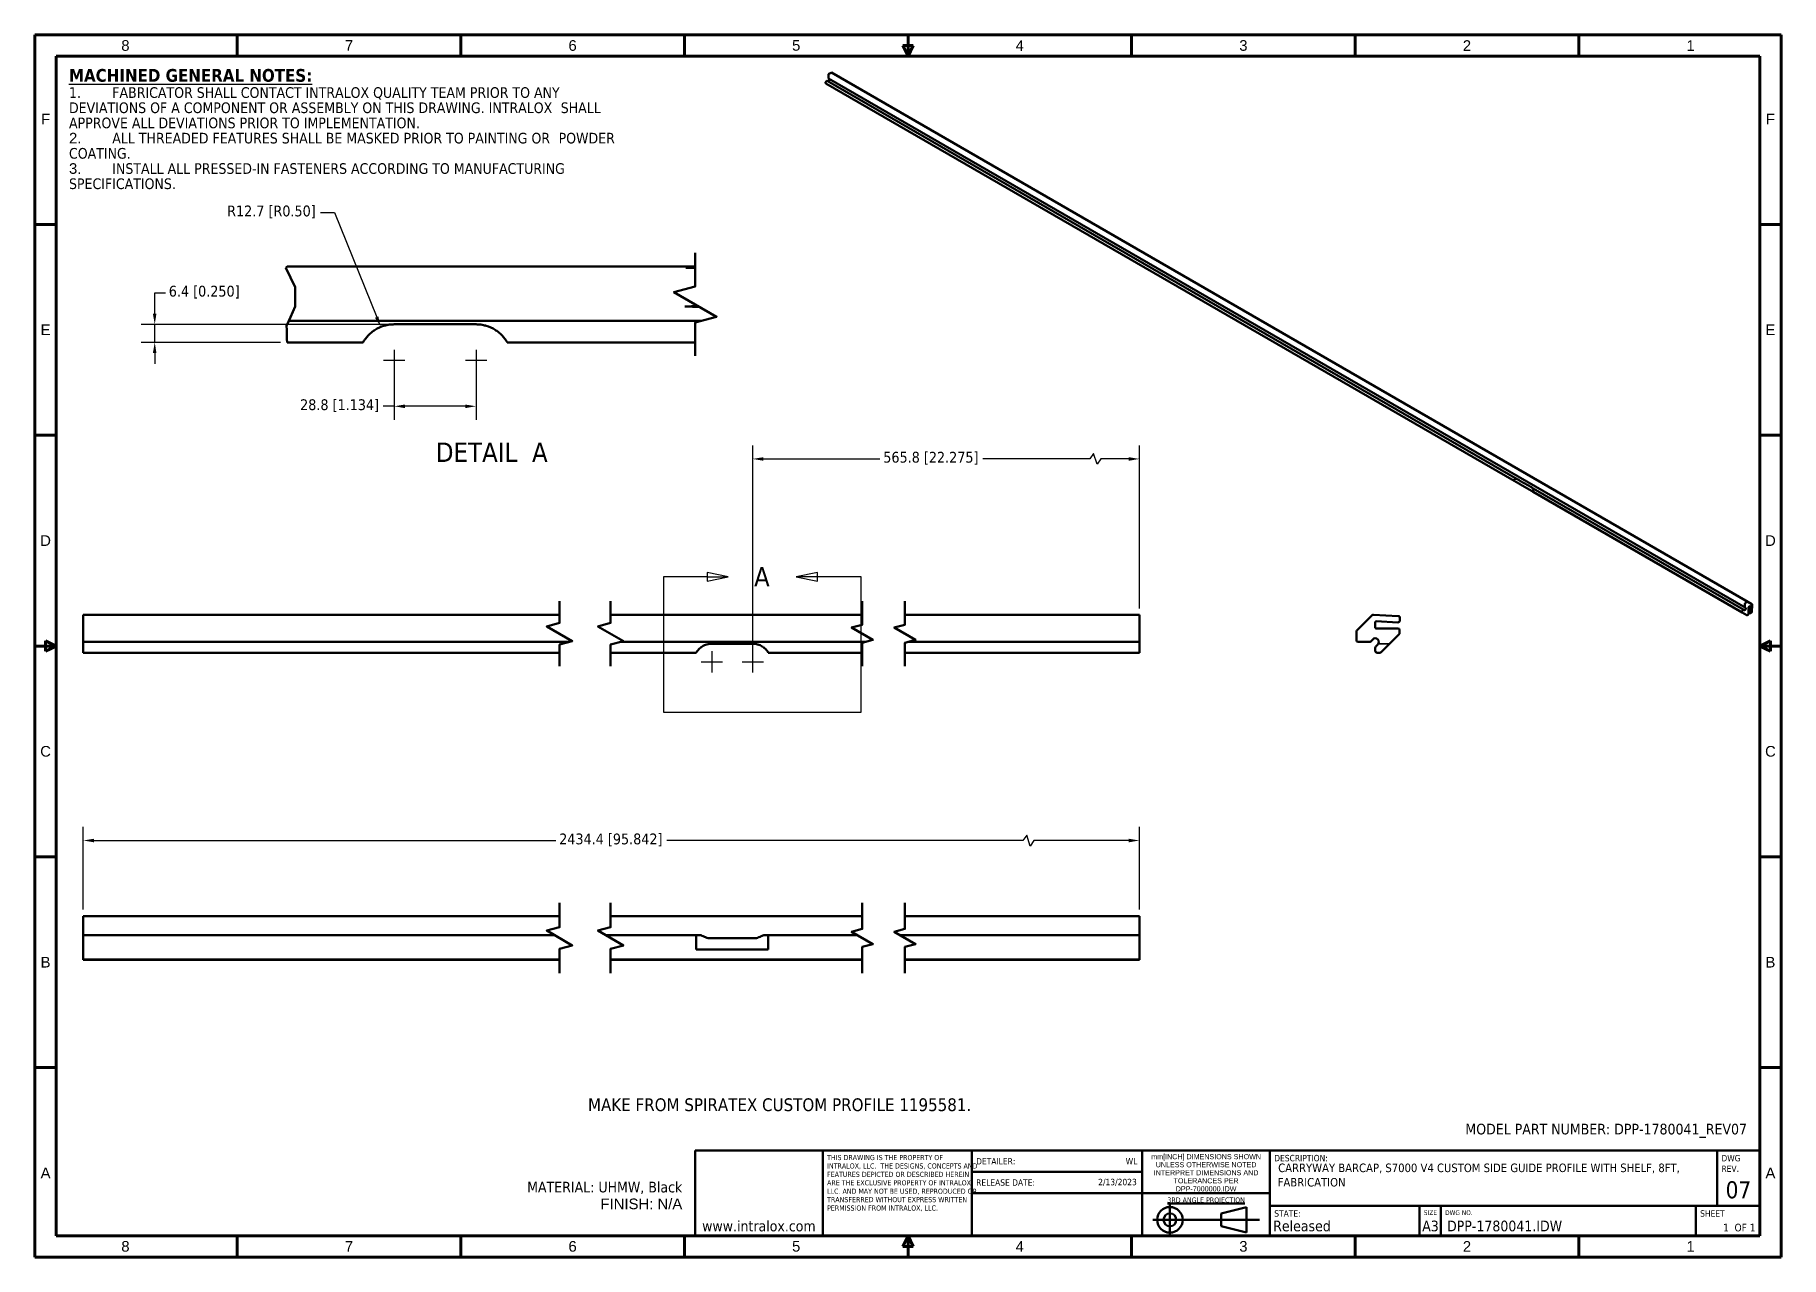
# Model space of a CAD drawing. Header units: millimetres. Extents: x 15 to 1245, y 15 to 876.
import ezdxf

# ---------------------------------------------------------------- set-up
doc = ezdxf.new("R2010")
doc.units = ezdxf.units.MM
doc.header["$LTSCALE"] = 3
for name, color, linetype, lineweight in [('Border (ISO)', 7, 'Continuous', 70), ('Break Line (ISO)', 7, 'Continuous', 50), ('Center Mark (ISO)', 7, 'Continuous', 25), ('Detail Boundary (ISO)', 7, 'Continuous', 25), ('Dimension (ISO)', 7, 'Continuous', 25), ('Hidden (ISO)', 7, 'Continuous', 35), ('Symbol (ISO)', 7, 'Continuous', 25), ('Title (ISO)', 7, 'Continuous', 50), ('Visible (ISO)', 7, 'Continuous', 50)]:
    doc.layers.add(name, color=color, linetype=linetype, lineweight=lineweight)
doc.styles.add('ILOX Border Text (2.5)', font='arial.ttf')
doc.styles.add('Label Text (ANSI)', font='tahoma.ttf')
doc.styles.add('Note Text (ANSI)', font='tahoma.ttf')
doc.styles.add('Note Text (ISO)', font='tahoma.ttf')
doc.styles.add('Text Style209', font='tahoma.ttf')
doc.styles.add('Text Style223', font='tahoma.ttf')
doc.styles.add('Text Style230', font='tahoma.ttf')
doc.styles.add('Text Style231', font='tahoma.ttf')
doc.dimstyles.new('INTRALOX x.x [x.xx] mm-inch', dxfattribs={"dimscale": 3, "dimtxt": 2.54, "dimasz": 2.5, "dimexe": 3.175, "dimexo": 1.5875, "dimgap": 0.8, "dimtad": 0, "dimtih": 1, "dimtoh": 1, "dimdec": 1, "dimrnd": 1e-08, "dimzin": 0, "dimdsep": 46, "dimtxsty": 'Note Text (ANSI)', "dimcen": 0.09, "dimdle": 10, "dimclrd": 256, "dimclre": 256, "dimclrt": 256, "dimadec": 0, "dimazin": 0, "dimtfac": 1.2, "dimtmove": 0, "dimatfit": 3, "dimfxl": 1, "dimtolj": 1, "dimtzin": 0, "dimlwd": -1, "dimlwe": -1, "dimarcsym": 0})
doc.dimstyles.new('INTRALOX x.xx [x.xxx] mm-inch', dxfattribs={"dimscale": 3, "dimtxt": 2.54, "dimasz": 2.5, "dimexe": 3.175, "dimexo": 1.5875, "dimgap": 0.8, "dimtad": 0, "dimtih": 1, "dimtoh": 1, "dimdec": 1, "dimrnd": 1e-08, "dimdsep": 46, "dimtxsty": 'Note Text (ANSI)', "dimcen": 0.09, "dimdle": 17.78, "dimclrd": 256, "dimclre": 256, "dimclrt": 256, "dimadec": 0, "dimazin": 0, "dimtfac": 1.2, "dimtmove": 0, "dimatfit": 3, "dimfxl": 1, "dimtolj": 1, "dimtzin": 0, "dimlwd": -1, "dimlwe": -1, "dimarcsym": 0})

# ---------------------------------------------------------------- blocks, each defined once
blk = doc.blocks.new('*D28')
at = {"layer": 'Defpoints', "color": 0, "transparency": 16777216}
for p in [(49.1, 308.5), (49.1, 255.1), (793, 255.1)]:
    blk.add_point(p, dxfattribs=at)
at = {"layer": 'Dimension (ISO)', "transparency": 16777216}
for p, q in [((49.1, 259.9), (49.1, 318)), ((56.6, 308.5), (381.9, 308.5)), ((711, 308.5), (460.2, 308.5)), ((713.6, 312.3), (711, 308.5)), ((716.1, 304.6), (713.6, 312.3)), ((718.6, 308.5), (716.1, 304.6)), ((785.5, 308.5), (718.6, 308.5)), ((793, 259.9), (793, 318))]:
    blk.add_line(p, q, dxfattribs=at)
for points in [[(56.6, 309.7), (56.6, 307.2), (49.1, 308.5)], [(785.5, 309.7), (785.5, 307.2), (793, 308.5)]]:
    blk.add_solid(points, dxfattribs=at)
at = {"layer": 'Dimension (ISO)', "transparency": 16777216, "insert": (384.3, 313.4), "char_height": 7.62, "attachment_point": 1, "style": 'Note Text (ANSI)'}
blk.add_mtext('\\A1;2434.4 [95.842]', dxfattribs=at)
blk = doc.blocks.new('*D29')
at = {"layer": 'Defpoints', "color": 0, "transparency": 16777216}
for p in [(520.6, 577.3), (793, 467.1), (520.6, 434.4)]:
    blk.add_point(p, dxfattribs=at)
at = {"layer": 'Dimension (ISO)', "transparency": 16777216}
for p, q in [((520.6, 439.2), (520.6, 586.8)), ((760.7, 581.1), (758.2, 577.3)), ((763.3, 573.5), (760.7, 581.1)), ((793, 471.9), (793, 586.8)), ((528.1, 577.3), (610.2, 577.3)), ((758.2, 577.3), (682.7, 577.3)), ((765.8, 577.3), (763.3, 573.5)), ((785.5, 577.3), (765.8, 577.3))]:
    blk.add_line(p, q, dxfattribs=at)
for points in [[(528.1, 578.5), (528.1, 576), (520.6, 577.3)], [(785.5, 578.5), (785.5, 576), (793, 577.3)]]:
    blk.add_solid(points, dxfattribs=at)
at = {"layer": 'Dimension (ISO)', "transparency": 16777216, "insert": (612.6, 582.3), "char_height": 7.62, "attachment_point": 1, "style": 'Note Text (ANSI)'}
blk.add_mtext('\\A1;565.8 [22.275]', dxfattribs=at)
blk = doc.blocks.new('2dDetail0')
at = {"layer": 'Detail Boundary (ISO)', "linetype": 'Continuous'}
for p, q in [((167.81, 164.76), (162.81, 165.76)), ((162.81, 165.76), (162.81, 163.76)), ((162.81, 164.76), (167.81, 164.76)), ((162.81, 163.76), (167.81, 164.76)), ((188.77, 165.76), (183.77, 164.76)), ((188.77, 164.76), (183.77, 164.76)), ((183.77, 164.76), (188.77, 163.76)), ((188.77, 163.76), (188.77, 165.76))]:
    blk.add_line(p, q, dxfattribs=at)
at = {"layer": 'Detail Boundary (ISO)', "flags": 128}
blk.add_lwpolyline([(162.81, 164.76), (152.6, 164.76), (152.6, 132.97), (198.98, 132.97), (198.98, 164.76), (188.77, 164.76)], dxfattribs=at)
at = {"layer": 'Detail Boundary (ISO)', "linetype": 'Continuous', "flags": 128}
for points in [[(162.81, 163.76), (167.81, 164.76), (162.81, 165.76), (162.81, 163.76)], [(188.77, 165.76), (183.77, 164.76), (188.77, 163.76), (188.77, 165.76)]]:
    blk.add_lwpolyline(points, dxfattribs=at)
at = {"layer": 'Detail Boundary (ISO)'}
for points in [[(162.81, 163.76), (167.81, 164.76), (162.81, 165.76), (162.81, 163.76)], [(188.77, 165.76), (183.77, 164.76), (188.77, 163.76), (188.77, 165.76)]]:
    blk.add_solid(points, dxfattribs=at)
at = {"layer": 'Detail Boundary (ISO)', "insert": (173.85, 162.48), "char_height": 4.57, "attachment_point": 7, "style": 'Label Text (ANSI)'}
blk.add_mtext('A', dxfattribs=at)
blk = doc.blocks.new('*D31')
at = {"layer": 'Defpoints', "color": 0, "transparency": 16777216}
for p in [(268.1, 646.7), (325.7, 646.7), (268.1, 614.4)]:
    blk.add_point(p, dxfattribs=at)
at = {"layer": 'Dimension (ISO)', "transparency": 16777216}
for p, q in [((268.1, 642), (268.1, 604.8)), ((325.7, 642), (325.7, 604.8)), ((268.1, 614.4), (260.4, 614.4)), ((318.2, 614.4), (275.6, 614.4))]:
    blk.add_line(p, q, dxfattribs=at)
for points in [[(275.6, 615.6), (275.6, 613.1), (268.1, 614.4)], [(318.2, 615.6), (318.2, 613.1), (325.7, 614.4)]]:
    blk.add_solid(points, dxfattribs=at)
at = {"layer": 'Dimension (ISO)', "transparency": 16777216, "insert": (201.8, 619.3), "char_height": 7.62, "attachment_point": 1, "style": 'Note Text (ANSI)'}
blk.add_mtext('\\A1;28.8 [1.134]', dxfattribs=at)
blk = doc.blocks.new('*D32')
at = {"layer": 'Defpoints', "color": 0, "transparency": 16777216}
for p in [(268.1, 672.1), (99.4, 659.4), (192.6, 659.4)]:
    blk.add_point(p, dxfattribs=at)
at = {"layer": 'Dimension (ISO)', "transparency": 16777216}
for p, q in [((99.4, 679.6), (99.4, 694.3)), ((99.4, 694.3), (106.9, 694.3)), ((263.3, 672.1), (89.9, 672.1)), ((99.4, 659.4), (99.4, 672.1)), ((187.9, 659.4), (89.9, 659.4)), ((99.4, 651.9), (99.4, 644.4))]:
    blk.add_line(p, q, dxfattribs=at)
for points in [[(98.1, 679.6), (100.6, 679.6), (99.4, 672.1)], [(98.1, 651.9), (100.6, 651.9), (99.4, 659.4)]]:
    blk.add_solid(points, dxfattribs=at)
at = {"layer": 'Dimension (ISO)', "transparency": 16777216, "insert": (109.3, 699.3), "char_height": 7.62, "attachment_point": 1, "style": 'Note Text (ANSI)'}
blk.add_mtext('\\A1;6.4 [0.250]', dxfattribs=at)
blk = doc.blocks.new('*D33')
at = {"layer": 'Defpoints', "color": 0, "transparency": 16777216}
for p in [(258.6, 670.3), (268.1, 646.7)]:
    blk.add_point(p, dxfattribs=at)
at = {"layer": 'Dimension (ISO)', "transparency": 16777216}
for p, q in [((216.2, 750.8), (226, 750.8)), ((226, 750.8), (255.8, 677.2))]:
    blk.add_line(p, q, dxfattribs=at)
blk.add_solid([(256.9, 677.7), (254.6, 676.7), (258.6, 670.3)], dxfattribs=at)
at = {"layer": 'Dimension (ISO)', "transparency": 16777216, "insert": (150.4, 755.8), "char_height": 7.62, "attachment_point": 1, "style": 'Note Text (ANSI)'}
blk.add_mtext('\\A1;R12.7 [R0.50]', dxfattribs=at)
blk = doc.blocks.new('Borders ILOX - A3')
at = {"layer": 'Border (ISO)'}
for p, q in [((5, 292), (415, 292)), ((5, 292), (5, 5)), ((52.5, 287), (52.5, 292)), ((105, 287), (105, 292)), ((157.5, 287), (157.5, 292)), ((210, 287), (210, 292)), ((262.5, 287), (262.5, 292)), ((315, 287), (315, 292)), ((367.5, 287), (367.5, 292)), ((415, 292), (415, 5)), ((10, 287), (410, 287)), ((208.75, 289.5), (211.25, 289.5)), ((210, 287), (208.75, 289.5)), ((210, 287), (211.25, 289.5)), ((410, 287), (410, 10)), ((10, 287), (10, 10)), ((10, 247.5), (5, 247.5)), ((410, 247.5), (415, 247.5)), ((10, 198), (5, 198)), ((410, 198), (415, 198)), ((10, 148.5), (5, 148.5)), ((7.5, 147.25), (7.5, 149.75)), ((10, 148.5), (7.5, 149.75)), ((10, 148.5), (7.5, 147.25)), ((410, 148.5), (412.5, 149.75)), ((410, 148.5), (415, 148.5)), ((410, 148.5), (412.5, 147.25)), ((412.5, 149.75), (412.5, 147.25)), ((10, 99), (5, 99)), ((410, 99), (415, 99)), ((10, 49.5), (5, 49.5)), ((410, 49.5), (415, 49.5)), ((10, 10), (410, 10)), ((52.5, 10), (52.5, 5)), ((105, 10), (105, 5)), ((157.5, 10), (157.5, 5)), ((210, 10), (208.75, 7.5)), ((210, 10), (210, 5)), ((210, 10), (211.25, 7.5)), ((262.5, 10), (262.5, 5)), ((315, 10), (315, 5)), ((367.5, 10), (367.5, 5)), ((5, 5), (415, 5)), ((211.25, 7.5), (208.75, 7.5))]:
    blk.add_line(p, q, dxfattribs=at)
at = {"layer": 'Symbol (ISO)', "char_height": 2.5, "attachment_point": 5, "style": 'ILOX Border Text (2.5)'}
for s, insert in [('8', (26.25, 289.5)), ('7', (78.75, 289.52)), ('6', (131.25, 289.5)), ('5', (183.75, 289.52)), ('4', (236.25, 289.5)), ('3', (288.75, 289.5)), ('2', (341.25, 289.5)), ('1', (393.75, 289.5)), ('\\fArial|b0|i0;F', (7.5, 272.25)), ('\\fArial|b0|i0;F', (412.5, 272.25)), ('\\fArial|b0|i0;E', (7.5, 222.75)), ('\\fArial|b0|i0;E', (412.5, 222.75)), ('\\fArial|b0|i0;D', (7.5, 173.25)), ('\\fArial|b0|i0;D', (412.5, 173.25)), ('\\fArial|b0|i0;C', (7.5, 123.75)), ('\\fArial|b0|i0;C', (412.5, 123.75)), ('\\fArial|b0|i0;B', (7.5, 74.25)), ('\\fArial|b0|i0;B', (412.5, 74.25)), ('\\fArial|b0|i0;A', (7.5, 24.75)), ('\\fArial|b0|i0;A', (412.5, 24.75)), ('8', (26.25, 7.5)), ('7', (78.75, 7.52)), ('6', (131.25, 7.5)), ('5', (183.75, 7.52)), ('4', (236.25, 7.5)), ('3', (288.75, 7.5)), ('2', (341.25, 7.5)), ('1', (393.75, 7.5))]:
    blk.add_mtext(s, dxfattribs=dict(at, insert=insert))
blk = doc.blocks.new('Title Blocks ILOX - A3 Fab')
at = {"layer": 'Title (ISO)'}
for p, q in [((154.94, 48.57), (404.94, 48.57)), ((154.94, 48.57), (154.94, 28.57)), ((184.94, 48.57), (184.94, 28.57)), ((219.94, 48.57), (219.94, 28.57)), ((259.94, 48.57), (259.94, 28.57)), ((289.94, 48.57), (289.94, 28.57)), ((394.94, 48.57), (394.94, 35.57)), ((404.94, 48.57), (404.94, 28.57)), ((219.94, 43.57), (259.94, 43.57)), ((219.94, 38.57), (259.94, 38.57)), ((259.94, 38.57), (289.94, 38.57)), ((278.44, 33.82), (284.44, 35.32)), ((278.44, 30.82), (278.44, 33.82)), ((284.44, 35.32), (284.44, 29.32)), ((289.94, 35.57), (404.94, 35.57)), ((325.05, 35.57), (325.05, 28.57)), ((330.05, 35.57), (330.05, 28.57)), ((389.94, 35.57), (389.94, 28.57)), ((284.44, 29.32), (278.44, 30.82)), ((154.94, 28.57), (404.94, 28.57))]:
    blk.add_line(p, q, dxfattribs=at)
at = {"layer": 'Title (ISO)', "linetype": 'Continuous'}
for p, q in [((266.44, 35.82), (266.44, 28.82)), ((262.44, 32.32), (287.44, 32.32))]:
    blk.add_line(p, q, dxfattribs=at)
at = {"layer": 'Title (ISO)'}
for radius in [3, 1.5]:
    blk.add_circle((266.44, 32.32), radius, dxfattribs=at)
at = {"layer": 'Title (ISO)', "char_height": 1.2}
for s, insert, width, attachment_point, line_spacing_factor, style in [('\\fTahoma|b0|i0;\\H1.2000;THIS DRAWING IS THE PROPERTY OF INTRALOX, LLC.  THE DESIGNS, CONCEPTS AND FEATURES DEPICTED OR DESCRIBED HEREIN ARE THE EXCLUSIVE PROPERTY OF INTRALOX, LLC. AND MAY NOT BE USED, REPRODUCED OR TRANSFERRED WITHOUT EXPRESS WRITTEN PERMISSION FROM INTRALOX, LLC.', (185.94, 47.55), 33.6498, 1, 0.987884, 'Note Text (ISO)'), ('\\fArial|b0|i0;\\H1.2000;mm[INCH] DIMENSIONS SHOWN\\P\\fArial|b0|i0;\\H1.2000;UNLESS OTHERWISE NOTED INTERPRET DIMENSIONS AND TOLERANCES PER\\fTahoma|b0|i0;\\H1.2000;\\P\\fArial|b0|i0;\\H1.2000;DPP-7000000.IDW', (274.94, 43.37), 31.3085, 5, 0.944221, 'Note Text (ANSI)')]:
    blk.add_mtext(s, dxfattribs=dict(at, insert=insert, width=width, attachment_point=attachment_point, line_spacing_factor=line_spacing_factor, style=style))
at = {"layer": 'Title (ISO)', "style": 'Note Text (ISO)'}
for s, insert, char_height, attachment_point in [('\\fTahoma|b0|i0;\\H1.5000;DETAILER:', (220.94, 46.07), 1.5, 4), ('\\fTahoma|b0|i0;\\H1.5000;DESCRIPTION:', (290.94, 47.57), 1.5, 1), ('\\fTahoma|b0|i0;\\H1.5000;RELEASE DATE:', (220.94, 41.07), 1.5, 4), ('\\fTahoma|b0|i0;\\H1.2000;\\L3RD ANGLE PROJECTION', (274.94, 37.57), 1.2, 2), ('\\fTahoma|b0|i0;\\H1.1176;SIZE', (326.05, 34.57), 1.1176, 1), ('\\fTahoma|b0|i0;\\H1.1176;DWG NO.', (331.05, 34.57), 1.1176, 1), ('\\fTahoma|b0|i0;\\H1.5000;SHEET', (390.94, 34.57), 1.5, 1), ('\\fTahoma|b0|i0;\\H2.5000;www.intralox.com', (169.94, 29.57), 2.5, 8), ('\\fTahoma|b0|i0;\\H1.8000;1  OF 1 ', (403.94, 29.57), 1.8, 9)]:
    blk.add_mtext(s, dxfattribs=dict(at, insert=insert, char_height=char_height, attachment_point=attachment_point))
at = {"layer": 'Title (ISO)', "insert": (395.94, 47.55), "char_height": 1.5, "attachment_point": 1, "line_spacing_factor": 0.987884, "style": 'Note Text (ISO)'}
blk.add_mtext('\\fTahoma|b0|i0;\\H1.5000;DWG\\P\\fTahoma|b0|i0;\\H1.5000;REV.', dxfattribs=at)
at = {"layer": 'Title (ISO)', "insert": (290.94, 34.57), "char_height": 1.5, "width": 6.6819, "attachment_point": 1, "style": 'Note Text (ISO)'}
blk.add_mtext('\\fTahoma|b0|i0;\\H1.5000;STATE:', dxfattribs=at)
at = {"layer": 'Title (ISO)'}
for tag, p, height, style in [('AUTHOR_001', (256.06, 45.32), 1.5, 'Text Style230'), ('DESCRIPTION_001', (291.86, 43.53), 2, 'Text Style223'), ('SavedDate_001', (249.6, 40.45), 1.5, 'Text Style230'), ('DESCRIPTION_002', (291.74, 40.15), 2, 'Text Style223'), ('PTC_WM_REVISION_001', (396.93, 37.38), 4, 'Text Style231'), ('PTC_WM_LIFECYCLE_STATE_001', (290.69, 29.63), 2.5, 'Text Style209'), ('Sheet_Size_001', (325.68, 29.63), 2.5, 'Text Style209'), ('PART_NUMBER_001', (331.51, 29.63), 2.5, 'Text Style209')]:
    blk.add_attdef(tag, p, '', height=height, dxfattribs=dict(at, style=style))
blk = doc.blocks.new('FAB_MACHINED_NOTES')
at = {"layer": 'Symbol (ISO)', "insert": (3, -3), "char_height": 2.54, "width": 129.3404, "attachment_point": 1, "line_spacing_factor": 0.856247, "style": 'Note Text (ISO)'}
blk.add_mtext('{\\fTahoma|b1|i0|c0|p34;\\H1.1811x;\\LMACHINED GENERAL NOTES:  \\l\\P\\fTahoma|b0|i0|c0|p34;\\H0.83333x;1.^IFABRICATOR SHALL CONTACT INTRALOX QUALITY TEAM PRIOR TO ANY \\H1.2488x; \\H0.80077x;DEVIATIONS OF A COMPONENT OR ASSEMBLY ON THIS DRAWING. INTRALOX \\H1.12424x; \\H0.88949x;SHALL APPROVE ALL DEVIATIONS PRIOR TO IMPLEMENTATION.\\H1.14188x; \\H0.87575x;\\P\\fArial|b0|i0|c0|p34;2.^I\\fTahoma|b0|i0|c0|p34;ALL THREADED FEATURES SHALL BE MASKED PRIOR TO PAINTING OR \\H1.13938x; \\H0.87767x;POWDER COATING.\\fArial|b0|i0|c0|p34;\\H1.13974x; \\H0.87739x;\\P3.^I\\fTahoma|b0|i0|c0|p34;INSTALL ALL PRESSED-IN FASTENERS ACCORDING TO MANUFACTURING \\H1.13969x; \\H0.87743x;SPECIFICATIONS.\\H1.1397x; }', dxfattribs=at)
blk = doc.blocks.new('Material_Finish_1')
at = {"layer": 'Symbol (ISO)', "insert": (-3, 6.21), "char_height": 2.5, "attachment_point": 9, "line_spacing_factor": 0.945724, "style": 'Note Text (ISO)'}
blk.add_mtext('\\fTahoma|b0|i0;\\H2.5000;MATERIAL: UHMW, Black \\P\\fArial|b0|i0;\\H2.5000;FINISH: N/A', dxfattribs=at)
blk = doc.blocks.new('MODEL_REV_1')
at = {"layer": 'Symbol (ISO)', "insert": (-3, 3), "char_height": 2.54, "attachment_point": 9, "line_spacing_factor": 0.753935, "style": 'Note Text (ISO)'}
blk.add_mtext('{\\H0.98425x;\\PMODEL PART NUMBER: DPP-1780041_REV07 \\H1.32892x; }', dxfattribs=at)

msp = doc.modelspace()

# ---------------------------------------------------------------- linework, layer by layer
at = {"layer": 'Break Line (ISO)'}
for p, q in [((191.79, 711.95), (191.982, 712.164)), ((198.203, 698.324), (191.79, 711.95)), ((192.652, 712.908), (191.982, 712.164)), ((478.242, 712.164), (473.542, 711.95)), ((473.542, 711.95), (480.114, 711.655)), ((478.242, 712.164), (480.114, 712.249)), ((198.319, 690.647), (198.203, 698.324)), ((198.319, 690.647), (198.346, 688.851)), ((198.409, 684.697), (198.346, 688.851)), ((195.042, 677.203), (193.901, 674.663)), ((195.042, 677.203), (198.409, 684.697)), ((481.954, 685.103), (472.909, 684.697)), ((472.909, 684.697), (483.47, 684.228)), ((192.372, 668.223), (192.286, 671.071)), ((192.286, 671.071), (192.287, 671.071)), ((192.287, 671.071), (193.901, 674.663)), ((192.372, 668.223), (192.426, 666.427)), ((192.56, 661.963), (192.426, 666.427)), ((192.56, 661.963), (192.637, 659.423))]:
    msp.add_line(p, q, dxfattribs=at)
at = {"layer": 'Break Line (ISO)', "flags": 128}
for points in [[(480.114, 649.898), (480.114, 673.486), (495.114, 677.505), (465.114, 694.826), (480.114, 698.845), (480.114, 722.433)], [(384.534, 431.25), (384.534, 446.539), (393.534, 448.95), (375.534, 459.342), (384.534, 461.754), (384.534, 477.042)], [(420.534, 431.25), (420.534, 446.539), (429.534, 448.95), (411.534, 459.342), (420.534, 461.754), (420.534, 477.042)], [(597.801, 431.25), (597.801, 447.807), (605.301, 449.816), (590.301, 458.476), (597.801, 460.486), (597.801, 477.042)], [(627.801, 431.25), (627.801, 447.807), (635.301, 449.816), (620.301, 458.476), (627.801, 460.486), (627.801, 477.042)], [(384.534, 214.964), (384.534, 232.195), (393.534, 234.607), (375.534, 244.999), (384.534, 247.41), (384.534, 264.641)], [(420.534, 214.964), (420.534, 232.195), (429.534, 234.607), (411.534, 244.999), (420.534, 247.41), (420.534, 264.641)], [(597.801, 214.964), (597.801, 233.463), (605.301, 235.473), (590.301, 244.133), (597.801, 246.143), (597.801, 264.641)], [(627.801, 214.964), (627.801, 233.463), (635.301, 235.473), (620.301, 244.133), (627.801, 246.143), (627.801, 264.641)]]:
    msp.add_lwpolyline(points, dxfattribs=at)
at = {"layer": 'Center Mark (ISO)', "linetype": 'Continuous'}
for p, q in [((268.117, 654.211), (268.117, 639.211)), ((325.714, 654.223), (325.714, 639.223)), ((275.617, 646.711), (260.617, 646.711)), ((333.214, 646.723), (318.214, 646.723)), ((484.298, 434.425), (499.298, 434.425)), ((491.798, 441.925), (491.798, 426.925)), ((513.101, 434.425), (528.101, 434.425)), ((520.601, 426.925), (520.601, 441.925))]:
    msp.add_line(p, q, dxfattribs=at)
at = {"layer": 'Hidden (ISO)'}
for p, q in [((961.37, 447.125), (962.454, 447.125)), ((962.454, 447.125), (969.331, 447.125))]:
    msp.add_line(p, q, dxfattribs=at)
at = {"layer": 'Visible (ISO)'}
for p, q in [((574.342, 848.497), (575.887, 849.389)), ((1221.643, 476.722), (576.125, 849.412)), ((571.985, 842.048), (571.985, 842.664)), ((572.084, 841.83), (1057.017, 561.853)), ((572.322, 843.247), (572.914, 843.589)), ((1059.209, 562.988), (573.152, 843.613)), ((574.006, 845.481), (574.006, 847.914)), ((574.104, 845.263), (1219.622, 472.573)), ((192.652, 712.908), (480.114, 712.908)), ((193.901, 674.663), (484.508, 674.663)), ((268.108, 672.123), (325.714, 672.123)), ((192.637, 659.423), (246.111, 659.423)), ((347.711, 659.423), (480.114, 659.423)), ((1056.919, 562.071), (1056.919, 562.687)), ((1058.603, 560.938), (1057.017, 561.853)), ((1060.844, 559.643), (1058.603, 560.938)), ((1060.42, 562.288), (1059.209, 562.988)), ((1060.98, 559.565), (1060.844, 559.643)), ((1069.695, 554.533), (1060.98, 559.565)), ((1061.519, 561.691), (1069.157, 557.282)), ((1069.831, 554.455), (1069.695, 554.533)), ((1070.488, 554.076), (1069.831, 554.455)), ((1070.433, 556.507), (1069.976, 556.771)), ((1070.389, 554.91), (1070.389, 554.294)), ((1218.669, 470.923), (1070.433, 556.507)), ((1070.488, 554.076), (1217.601, 469.14)), ((49.085, 467.145), (49.085, 467.517)), ((49.085, 467.517), (384.534, 467.517)), ((420.534, 467.517), (597.801, 467.517)), ((627.801, 467.517), (793.039, 467.517)), ((793.039, 467.517), (793.039, 467.145)), ((975.258, 466.616), (957.93, 467.516)), ((1217.503, 469.974), (1217.503, 469.358)), ((1217.601, 469.14), (1220.94, 467.212)), ((1218.431, 470.899), (1217.84, 470.558)), ((1219.047, 470.705), (1218.669, 470.923)), ((1219.523, 475.224), (1219.523, 472.791)), ((1219.622, 472.573), (1220, 472.355)), ((1221.404, 476.699), (1219.86, 475.807)), ((1221.178, 467.236), (1221.712, 467.544)), ((1224.495, 475.075), (1221.643, 476.722)), ((1222.049, 468.127), (1222.049, 472.794)), ((1222.049, 469.236), (1223.259, 468.537)), ((1222.217, 473.085), (1223.202, 473.654)), ((1223.37, 473.546), (1223.161, 468.776)), ((1223.48, 468.551), (1224.001, 468.821)), ((1224.355, 469.393), (1224.593, 474.837)), ((49.085, 456.387), (49.085, 467.145)), ((49.085, 455.489), (49.085, 456.387)), ((49.085, 449.665), (49.085, 455.489)), ((793.039, 467.145), (793.039, 456.387)), ((793.039, 456.387), (793.039, 455.489)), ((793.039, 455.489), (793.039, 449.665)), ((945.836, 455.489), (945.836, 449.665)), ((956.966, 467.145), (946.208, 456.387)), ((959.171, 458.555), (959.171, 462.268)), ((975.046, 457.92), (959.806, 457.92)), ((959.838, 462.902), (975.024, 462.114)), ((976.316, 454.636), (976.316, 456.65)), ((976.358, 463.316), (976.46, 465.282)), ((49.085, 448.395), (49.085, 449.665)), ((49.085, 446.599), (49.085, 448.395)), ((49.085, 448.395), (391.463, 448.395)), ((49.085, 445.175), (49.085, 446.599)), ((49.085, 444.277), (49.085, 445.175)), ((49.085, 442.045), (49.085, 444.277)), ((427.463, 448.395), (599.998, 448.395)), ((491.798, 447.125), (520.601, 447.125)), ((629.998, 448.395), (793.039, 448.395)), ((793.039, 449.665), (793.039, 448.395)), ((793.039, 448.395), (793.039, 446.599)), ((793.039, 446.599), (793.039, 445.175)), ((793.039, 445.175), (793.039, 444.277)), ((793.039, 444.277), (793.039, 442.045)), ((947.106, 448.395), (955.052, 448.395)), ((955.95, 448.767), (957.374, 450.191)), ((959.171, 444.277), (959.171, 442.045)), ((960.967, 446.599), (959.543, 445.175)), ((963.353, 441.147), (975.944, 453.738)), ((49.085, 440.775), (49.085, 442.045)), ((49.085, 440.775), (384.534, 440.775)), ((420.534, 440.775), (480.8, 440.775)), ((531.6, 440.775), (597.801, 440.775)), ((627.801, 440.775), (793.039, 440.775)), ((793.039, 442.045), (793.039, 440.775)), ((960.441, 440.775), (962.454, 440.775)), ((49.085, 253.846), (49.085, 255.116)), ((384.534, 255.116), (49.085, 255.116)), ((49.085, 245.899), (49.085, 253.846)), ((597.801, 255.116), (420.534, 255.116)), ((793.039, 255.116), (627.801, 255.116)), ((793.039, 255.116), (793.039, 253.846)), ((793.039, 253.846), (793.039, 245.899)), ((49.085, 245.001), (49.085, 245.899)), ((49.085, 243.577), (49.085, 245.001)), ((49.085, 241.781), (49.085, 243.577)), ((49.085, 240.511), (49.085, 241.781)), ((381.107, 241.781), (49.085, 241.781)), ((49.085, 238.497), (49.085, 240.511)), ((49.085, 237.599), (49.085, 238.497)), ((49.085, 225.008), (49.085, 237.599)), ((481.638, 241.781), (417.107, 241.781)), ((480.8, 238.497), (480.8, 240.511)), ((480.8, 238.497), (480.8, 237.646)), ((480.8, 237.646), (480.8, 237.599)), ((480.8, 231.621), (480.8, 237.599)), ((483.784, 241.781), (481.638, 241.781)), ((491.798, 239.581), (520.601, 239.581)), ((530.761, 241.781), (528.616, 241.781)), ((594.375, 241.781), (530.761, 241.781)), ((531.6, 240.511), (531.6, 238.497)), ((531.6, 237.646), (531.6, 238.497)), ((531.6, 237.599), (531.6, 237.646)), ((531.6, 237.599), (531.6, 231.621)), ((793.039, 241.781), (624.375, 241.781)), ((793.039, 245.899), (793.039, 245.001)), ((793.039, 245.001), (793.039, 243.577)), ((793.039, 243.577), (793.039, 241.781)), ((793.039, 241.781), (793.039, 240.511)), ((793.039, 240.511), (793.039, 238.497)), ((793.039, 238.497), (793.039, 237.599)), ((793.039, 237.599), (793.039, 225.008)), ((49.085, 224.636), (49.085, 225.008)), ((49.085, 224.593), (49.085, 224.636)), ((49.085, 224.636), (384.534, 224.636)), ((49.085, 224.491), (49.085, 224.593)), ((49.085, 224.489), (49.085, 224.491)), ((49.085, 224.489), (384.534, 224.489)), ((420.534, 224.636), (597.801, 224.636)), ((420.534, 224.489), (597.801, 224.489)), ((489.254, 231.621), (480.8, 231.621)), ((489.766, 231.621), (489.254, 231.621)), ((522.633, 231.621), (489.766, 231.621)), ((523.145, 231.621), (522.633, 231.621)), ((531.6, 231.621), (523.145, 231.621)), ((627.801, 224.636), (793.039, 224.636)), ((627.801, 224.489), (793.039, 224.489)), ((793.039, 225.008), (793.039, 224.636)), ((793.039, 224.636), (793.039, 224.593)), ((793.039, 224.593), (793.039, 224.491)), ((793.039, 224.491), (793.039, 224.489))]:
    msp.add_line(p, q, dxfattribs=at)
for centre, radius, start, end in [((268.108, 646.723), 25.4, 129.128198, 143.130102), ((268.108, 646.723), 25.4, 106.548567, 122.172739), ((325.714, 646.723), 25.4, 57.827261, 73.451433), ((325.714, 646.723), 25.4, 36.869898, 50.871802), ((957.864, 466.247), 1.27, 87.027775, 135), ((947.106, 455.489), 1.27, 135, 180), ((959.806, 462.268), 0.635, 87.027775, 180), ((959.806, 458.555), 0.635, 180, 270), ((975.09, 463.382), 1.27, 267.027775, 357.027775), ((975.046, 456.65), 1.27, 0, 90), ((975.192, 465.348), 1.27, 357.027775, 87.027775), ((491.798, 434.425), 12.7, 129.128198, 143.130102), ((491.798, 434.425), 12.7, 106.548567, 122.172739), ((520.601, 434.425), 12.7, 57.827261, 73.451433), ((520.601, 434.425), 12.7, 36.869898, 50.871802), ((947.106, 449.665), 1.27, 180, 270), ((955.052, 449.665), 1.27, 270, 315), ((959.171, 448.395), 2.54, 315, 135), ((960.441, 444.277), 1.27, 135, 180), ((975.046, 454.636), 1.27, 315, 0), ((960.441, 442.045), 1.27, 180, 270), ((962.454, 442.045), 1.27, 270, 315), ((491.798, 252.159), 12.7, 237.827261, 253.451433), ((520.601, 252.159), 12.7, 286.548567, 302.172739)]:
    msp.add_arc(centre, radius, start, end, dxfattribs=at)
for centre, major_axis, start_param, end_param in [((575.887, 849), (0.238, 0.412), 0, 0.78539816), ((572.322, 842.859), (-0.238, -0.412), 3.92699082, 5.49778714), ((572.322, 842.242), (-0.238, -0.412), 5.49778714, 6.28318531), ((572.914, 843.2), (0.238, 0.412), 0, 0.78539816), ((574.006, 844.22), (-0.476, -0.825), 0, 3.14159265), ((574.342, 848.108), (-0.238, -0.412), 3.92699082, 5.49778714), ((574.342, 845.675), (-0.238, -0.412), 5.49778714, 6.28318531), ((1057.256, 562.265), (-0.238, -0.412), 5.49778714, 6.2319095), ((1057.256, 562.265), (-0.238, -0.412), 6.2319095, 6.28318531), ((1058.151, 560.42), (-4.763, 0), 4.6099067, 4.85428603), ((1070.726, 554.488), (-0.238, -0.412), 5.49778714, 6.2319095), ((1070.726, 554.488), (-0.238, -0.412), 6.2319095, 6.28318531), ((1065.789, 556.011), (4.763, 0), 6.14128825, 6.38566759), ((1217.84, 470.169), (0.238, 0.412), 0.78539816, 2.35619449), ((1217.84, 469.552), (-0.238, -0.412), 5.49778714, 6.28318531), ((1218.431, 470.51), (0.238, 0.412), 0, 0.78539816), ((1219.523, 471.53), (0.476, 0.825), 3.14159265, 6.28318531), ((1219.86, 475.418), (0.238, 0.412), 0.78539816, 2.35619449), ((1219.86, 472.985), (-0.238, -0.412), 5.49778714, 6.28318531), ((1221.404, 476.31), (0.238, 0.412), 0, 0.78539816), ((1221.712, 467.933), (-0.238, -0.412), 0.78539816, 2.35619449), ((1222.217, 472.891), (-0.119, -0.206), 3.92699082, 5.49778714), ((1223.497, 468.95), (-0.238, -0.412), 5.44591203, 7.01670836), ((1223.202, 473.459), (0.119, 0.206), 5.44591203, 7.06858347), ((1224.019, 469.219), (-0.238, -0.412), 0.73352305, 2.30431938), ((1224.257, 474.663), (0.238, 0.412), 5.44591203, 6.28318531), ((1221.178, 467.624), (-0.238, -0.412), 0, 0.78539816)]:
    msp.add_ellipse(centre, major_axis=major_axis, ratio=0.57735027, start_param=start_param, end_param=end_param, dxfattribs=at)
for points, knots in [([(254.584, 668.223), (254.247, 668.011), (253.878, 667.768), (253.018, 667.163), (252.524, 666.788), (252.08, 666.427)], [0.629252253, 0.629252253, 0.629252253, 0.629252253, 0.694914206, 0.694914206, 0.780785954, 0.780785954, 0.780785954, 0.780785954]), ([(268.108, 672.123), (267.012, 672.123), (265.812, 672.047), (263.453, 671.721), (262.293, 671.472), (261.141, 671.149), (261.008, 671.111), (260.874, 671.071)], [1.893838091, 1.893838091, 1.893838091, 1.893838091, 2.058234488, 2.058234488, 2.222630885, 2.222630885, 2.243408778, 2.243408778, 2.243408778, 2.243408778]), ([(332.949, 671.071), (332.815, 671.111), (332.682, 671.149), (331.529, 671.472), (330.37, 671.721), (328.01, 672.047), (326.81, 672.123), (325.714, 672.123)], [0.281708677, 0.281708677, 0.281708677, 0.281708677, 0.30248657, 0.30248657, 0.466882967, 0.466882967, 0.631279364, 0.631279364, 0.631279364, 0.631279364]), ([(341.743, 666.427), (341.299, 666.788), (340.805, 667.163), (339.945, 667.768), (339.576, 668.011), (339.239, 668.223)], [0.74858212, 0.74858212, 0.74858212, 0.74858212, 0.834453868, 0.834453868, 0.900115822, 0.900115822, 0.900115822, 0.900115822]), ([(247.788, 661.963), (247.554, 661.651), (247.309, 661.308), (246.868, 660.657), (246.672, 660.351), (246.397, 659.908), (246.29, 659.728), (246.147, 659.486), (246.111, 659.423), (246.111, 659.423)], [0.655823338, 0.655823338, 0.655823338, 0.655823338, 0.714379839, 0.714379839, 0.77293634, 0.77293634, 0.820123512, 0.820123512, 0.867310684, 0.867310684, 0.867310684, 0.867310684]), ([(347.711, 659.423), (347.711, 659.423), (347.676, 659.486), (347.533, 659.728), (347.426, 659.908), (347.151, 660.351), (346.955, 660.657), (346.514, 661.308), (346.269, 661.651), (346.034, 661.963)], [0.433655342, 0.433655342, 0.433655342, 0.433655342, 0.480842514, 0.480842514, 0.528029686, 0.528029686, 0.586586187, 0.586586187, 0.645142688, 0.645142688, 0.645142688, 0.645142688]), ([(1057.478, 563.142), (1057.406, 563.136), (1057.327, 563.12), (1057.183, 563.062), (1057.116, 563.021), (1057.021, 562.935), (1056.983, 562.888), (1056.932, 562.789), (1056.919, 562.736), (1056.919, 562.687)], [0.655823338, 0.655823338, 0.655823338, 0.655823338, 0.714379839, 0.714379839, 0.77293634, 0.77293634, 0.820123512, 0.820123512, 0.867310684, 0.867310684, 0.867310684, 0.867310684]), ([(1059.209, 562.988), (1059.136, 563.03), (1059.055, 563.065), (1058.861, 563.128), (1058.745, 563.149), (1058.639, 563.156)], [0.629252253, 0.629252253, 0.629252253, 0.629252253, 0.694914206, 0.694914206, 0.780785954, 0.780785954, 0.780785954, 0.780785954]), ([(1061.519, 561.691), (1061.374, 561.775), (1061.205, 561.867), (1060.849, 562.056), (1060.662, 562.152), (1060.466, 562.262), (1060.443, 562.275), (1060.42, 562.288)], [1.893838091, 1.893838091, 1.893838091, 1.893838091, 2.058234488, 2.058234488, 2.222630885, 2.222630885, 2.243408778, 2.243408778, 2.243408778, 2.243408778]), ([(1069.976, 556.771), (1069.964, 556.778), (1069.951, 556.786), (1069.841, 556.852), (1069.721, 556.933), (1069.451, 557.106), (1069.302, 557.198), (1069.157, 557.282)], [0.281708677, 0.281708677, 0.281708677, 0.281708677, 0.30248657, 0.30248657, 0.466882967, 0.466882967, 0.631279364, 0.631279364, 0.631279364, 0.631279364]), ([(1070.389, 554.91), (1070.389, 554.959), (1070.393, 555.017), (1070.406, 555.139), (1070.416, 555.202), (1070.438, 555.33), (1070.453, 555.401), (1070.48, 555.526), (1070.493, 555.58), (1070.504, 555.622)], [0.433655342, 0.433655342, 0.433655342, 0.433655342, 0.480842514, 0.480842514, 0.528029686, 0.528029686, 0.586586187, 0.586586187, 0.645142688, 0.645142688, 0.645142688, 0.645142688]), ([(1070.527, 556.292), (1070.516, 556.354), (1070.5, 556.408), (1070.466, 556.477), (1070.449, 556.498), (1070.433, 556.507)], [0.74858212, 0.74858212, 0.74858212, 0.74858212, 0.834453868, 0.834453868, 0.900115822, 0.900115822, 0.900115822, 0.900115822]), ([(485.036, 445.175), (484.867, 445.069), (484.683, 444.947), (484.253, 444.645), (484.006, 444.458), (483.784, 444.277)], [0.629252253, 0.629252253, 0.629252253, 0.629252253, 0.694914206, 0.694914206, 0.780785954, 0.780785954, 0.780785954, 0.780785954]), ([(491.798, 447.125), (491.25, 447.125), (490.65, 447.087), (489.47, 446.924), (488.891, 446.799), (488.314, 446.638), (488.248, 446.619), (488.181, 446.599)], [1.893838091, 1.893838091, 1.893838091, 1.893838091, 2.058234488, 2.058234488, 2.222630885, 2.222630885, 2.243408778, 2.243408778, 2.243408778, 2.243408778]), ([(524.218, 446.599), (524.151, 446.619), (524.085, 446.638), (523.509, 446.799), (522.929, 446.924), (521.749, 447.087), (521.149, 447.125), (520.601, 447.125)], [0.281708677, 0.281708677, 0.281708677, 0.281708677, 0.30248657, 0.30248657, 0.466882967, 0.466882967, 0.631279364, 0.631279364, 0.631279364, 0.631279364]), ([(528.616, 444.277), (528.394, 444.458), (528.147, 444.645), (527.716, 444.947), (527.532, 445.069), (527.364, 445.175)], [0.74858212, 0.74858212, 0.74858212, 0.74858212, 0.834453868, 0.834453868, 0.900115822, 0.900115822, 0.900115822, 0.900115822]), ([(481.638, 442.045), (481.521, 441.889), (481.399, 441.717), (481.178, 441.392), (481.08, 441.239), (480.943, 441.017), (480.889, 440.928), (480.817, 440.806), (480.8, 440.775), (480.8, 440.775)], [0.655823338, 0.655823338, 0.655823338, 0.655823338, 0.714379839, 0.714379839, 0.77293634, 0.77293634, 0.820123512, 0.820123512, 0.867310684, 0.867310684, 0.867310684, 0.867310684]), ([(531.6, 440.775), (531.6, 440.775), (531.582, 440.806), (531.51, 440.928), (531.457, 441.017), (531.32, 441.239), (531.221, 441.392), (531.001, 441.717), (530.878, 441.889), (530.761, 442.045)], [0.433655342, 0.433655342, 0.433655342, 0.433655342, 0.480842514, 0.480842514, 0.528029686, 0.528029686, 0.586586187, 0.586586187, 0.645142688, 0.645142688, 0.645142688, 0.645142688]), ([(481.638, 241.781), (481.521, 241.781), (481.399, 241.751), (481.178, 241.614), (481.08, 241.509), (480.943, 241.271), (480.889, 241.136), (480.817, 240.834), (480.8, 240.668), (480.8, 240.511)], [0.655823338, 0.655823338, 0.655823338, 0.655823338, 0.714379839, 0.714379839, 0.77293634, 0.77293634, 0.820123512, 0.820123512, 0.867310684, 0.867310684, 0.867310684, 0.867310684]), ([(485.036, 241.409), (484.867, 241.515), (484.683, 241.599), (484.253, 241.741), (484.006, 241.781), (483.784, 241.781)], [0.629252253, 0.629252253, 0.629252253, 0.629252253, 0.694914206, 0.694914206, 0.780785954, 0.780785954, 0.780785954, 0.780785954]), ([(491.798, 239.581), (491.25, 239.581), (490.65, 239.602), (489.47, 239.708), (488.891, 239.795), (488.314, 239.947), (488.248, 239.965), (488.181, 239.985)], [1.893838091, 1.893838091, 1.893838091, 1.893838091, 2.058234488, 2.058234488, 2.222630885, 2.222630885, 2.243408778, 2.243408778, 2.243408778, 2.243408778]), ([(524.218, 239.985), (524.151, 239.965), (524.085, 239.947), (523.509, 239.795), (522.929, 239.708), (521.749, 239.602), (521.149, 239.581), (520.601, 239.581)], [0.281708677, 0.281708677, 0.281708677, 0.281708677, 0.30248657, 0.30248657, 0.466882967, 0.466882967, 0.631279364, 0.631279364, 0.631279364, 0.631279364]), ([(528.616, 241.781), (528.394, 241.781), (528.147, 241.741), (527.716, 241.599), (527.532, 241.515), (527.364, 241.409)], [0.74858212, 0.74858212, 0.74858212, 0.74858212, 0.834453868, 0.834453868, 0.900115822, 0.900115822, 0.900115822, 0.900115822]), ([(531.6, 240.511), (531.6, 240.668), (531.582, 240.834), (531.51, 241.136), (531.457, 241.271), (531.32, 241.509), (531.221, 241.614), (531.001, 241.751), (530.878, 241.781), (530.761, 241.781)], [0.433655342, 0.433655342, 0.433655342, 0.433655342, 0.480842514, 0.480842514, 0.528029686, 0.528029686, 0.586586187, 0.586586187, 0.645142688, 0.645142688, 0.645142688, 0.645142688])]:
    msp.add_open_spline(points, degree=3, knots=knots, dxfattribs=at)

# ---------------------------------------------------------------- block references
at = {"xscale": 3, "yscale": 3, "zscale": 3}
for name, p in [('Borders ILOX - A3', (0, 0)), ('FAB_MACHINED_NOTES', (30, 861)), ('MODEL_REV_1', (1230, 90)), ('Material_Finish_1', (480, 30))]:
    msp.add_blockref(name, p, dxfattribs=at)
msp.add_blockref('Title Blocks ILOX - A3 Fab', (15.165, -55.723), dxfattribs=at).add_auto_attribs({'Sheet_Size_001': 'A3', 'DESCRIPTION_001': 'CARRYWAY BARCAP, S7000 V4 CUSTOM SIDE GUIDE PROFILE WITH SHELF, 8FT,', 'PART_NUMBER_001': 'DPP-1780041.IDW', 'PTC_WM_REVISION_001': '07', 'PTC_WM_LIFECYCLE_STATE_001': 'Released', 'AUTHOR_001': 'WL', 'SavedDate_001': '2/13/2023', 'DESCRIPTION_002': 'FABRICATION'})
at = {"layer": 'Detail Boundary (ISO)', "xscale": 3, "yscale": 3, "zscale": 3}
msp.add_blockref('2dDetail0', (0, 0), dxfattribs=at)

# ---------------------------------------------------------------- texts
at = {"layer": 'Symbol (ISO)', "insert": (297.42, 575.145), "char_height": 13.716, "attachment_point": 7, "style": 'Label Text (ANSI)'}
msp.add_mtext('DETAIL  A', dxfattribs=at)
at = {"layer": 'Symbol (ISO)', "insert": (404.604, 126.843), "char_height": 9, "width": 284.17102, "attachment_point": 1, "style": 'Note Text (ISO)'}
msp.add_mtext('{\\fTahoma|b0|i0;\\H9.0000;MAKE FROM SPIRATEX CUSTOM PROFILE 1195581.}', dxfattribs=at)

# ---------------------------------------------------------------- dimensions: what is measured, and where the dimension line sits
at = {"layer": 'Dimension (ISO)'}
dim = msp.add_radius_dim(center=(268.108, 646.723), mpoint=(258.572, 670.265), dimstyle='INTRALOX x.x [x.xx] mm-inch', override={"dimgap": 0.8, "dimdec": 1, "dimlfac": 0.5, "dimcen": 0, "dimtol": 0, "dimlim": 0, "dimtp": 0, "dimtm": 0, "dimtdec": 2, "dimtofl": 0}, dxfattribs=at)
dim.commit()
dim.dimension.update_dxf_attribs({"geometry": '*D33', "text_midpoint": (182.072, 750.787), "dimtype": 164})
for base, p1, p2, angle, override, picture, middle in [((99.382131525, 659.423379541), (268.108389366, 672.123379541), (192.63674378, 659.423379541), 270, {"dimgap": 0.8, "dimdec": 1, "dimlfac": 0.5, "dimtol": 0, "dimlim": 0, "dimtp": 0, "dimtm": 0, "dimtdec": 2, "dimtofl": 1, "dimatfit": 1}, '*D32', (134.626691088, 694.298265907)), ((268.108, 614.362), (325.714, 646.723), (268.108, 646.723), 180, {"dimgap": 0.8, "dimtih": 0, "dimtoh": 0, "dimdec": 1, "dimlfac": 0.5, "dimtol": 0, "dimlim": 0, "dimtp": 0, "dimtm": 0, "dimtdec": 2, "dimtofl": 0, "dimatfit": 2}, '*D31', (229.9, 614.362))]:
    dim = msp.add_linear_dim(base=base, p1=p1, p2=p2, angle=angle, dimstyle='INTRALOX x.xx [x.xxx] mm-inch', override=override, dxfattribs=at)
    dim.commit()
    dim.dimension.update_dxf_attribs({"geometry": picture, "text_midpoint": middle, "dimtype": 160})
for base, p1, p2, text, override, picture, middle in [((520.601, 577.297), (793.039, 467.145), (520.601, 434.425), '565.8 [22.275]', {"dimgap": 0.8, "dimtih": 0, "dimtoh": 0, "dimdec": 1, "dimlfac": 2.0768, "dimtol": 0, "dimlim": 0, "dimtp": 0, "dimtm": 0, "dimtdec": 2, "dimtofl": 0, "dimatfit": 1}, '*D29', (646.437, 577.297)), ((49.085, 308.456), (793.039, 255.116), (49.085, 255.116), '2434.4 [95.842]', {"dimgap": 0.8, "dimtih": 0, "dimtoh": 0, "dimdec": 1, "dimlfac": 3.272245, "dimtol": 0, "dimlim": 0, "dimtp": 0, "dimtm": 0, "dimtdec": 2, "dimtofl": 0, "dimatfit": 1}, '*D28', (421.062, 308.456))]:
    dim = msp.add_linear_dim(base=base, p1=p1, p2=p2, angle=180, text=text, dimstyle='INTRALOX x.xx [x.xxx] mm-inch', override=override, dxfattribs=at)
    dim.commit()
    dim.dimension.update_dxf_attribs({"geometry": picture, "text_midpoint": middle, "dimtype": 160})

doc.saveas('drawing.dxf')
